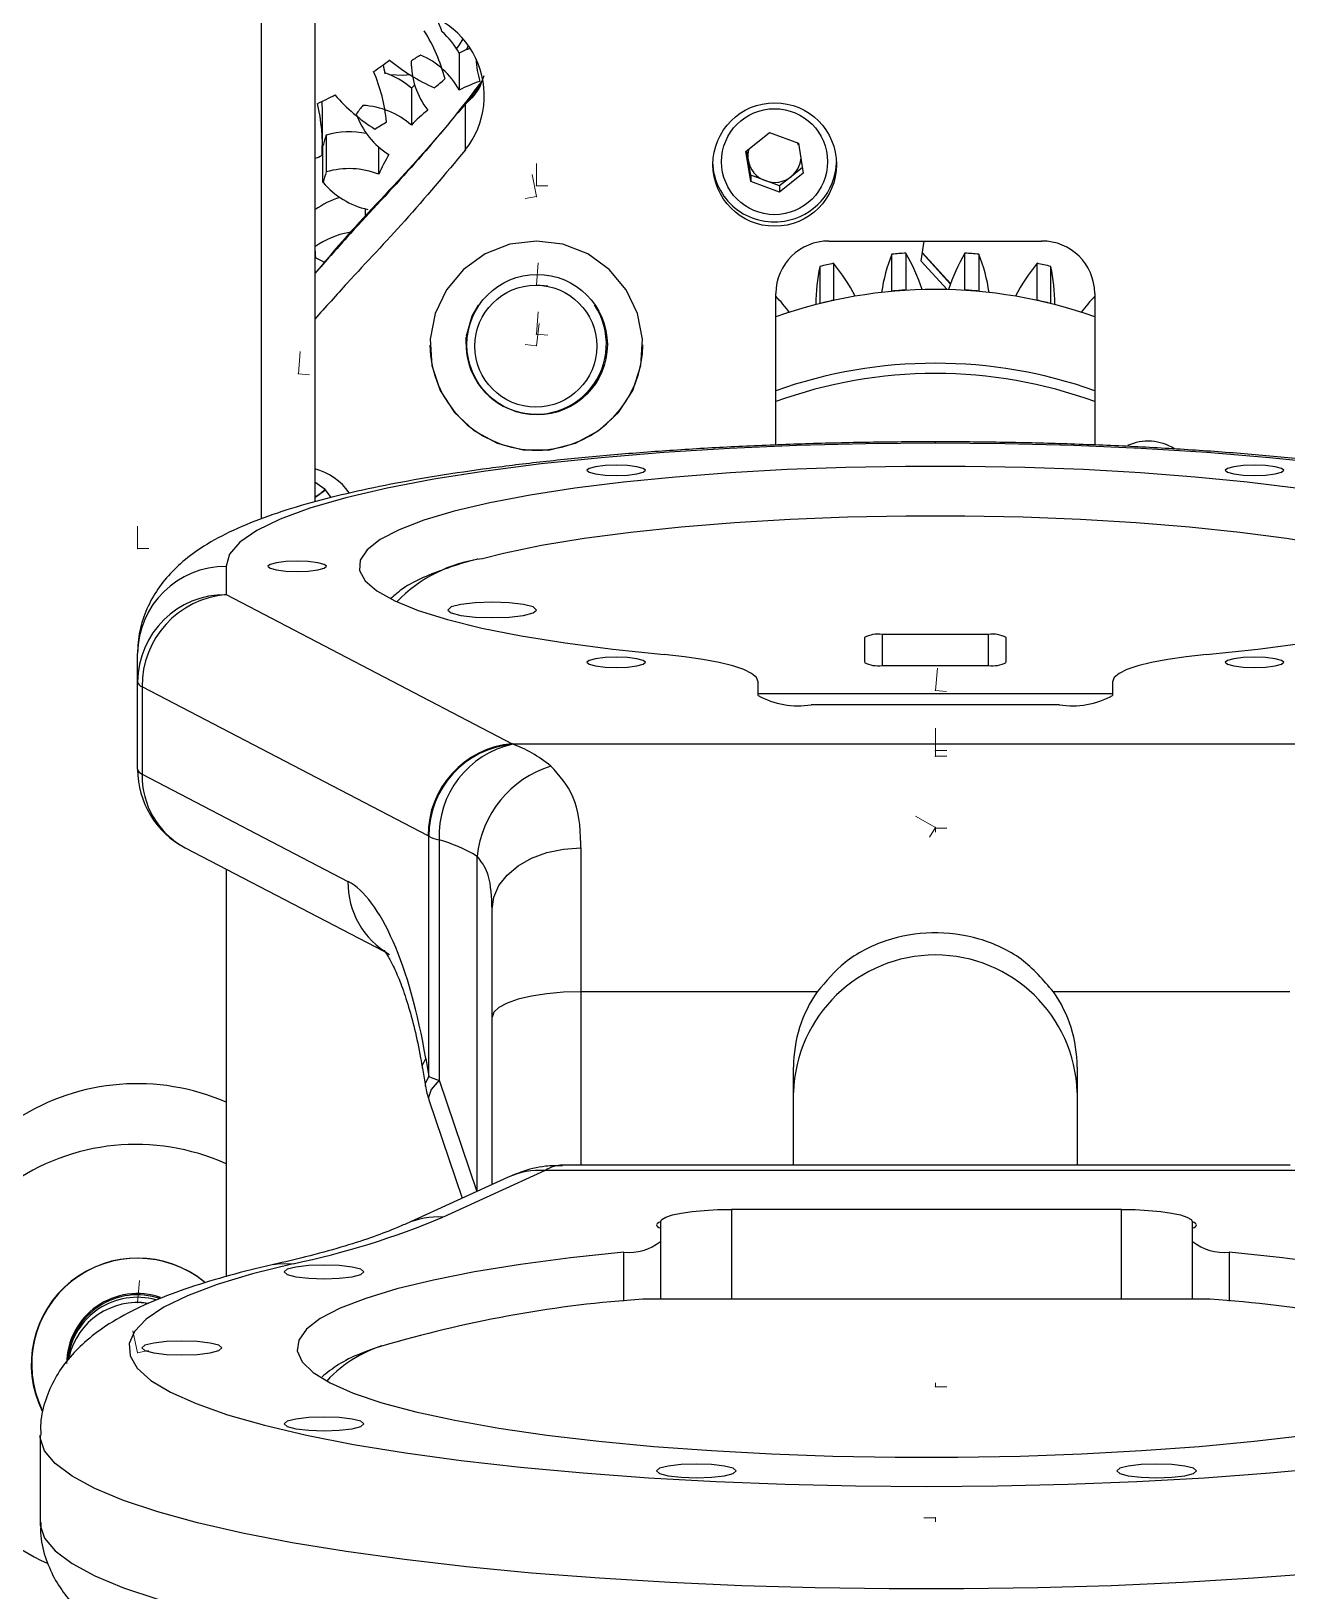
# Model space of a CAD drawing. Header units: millimetres. Extents: x -294 to 2792, y 5 to 1659.
# Drawn here: x 371.97 to 386.14, y 550.24 to 567.83 of the extents above; entities that cross this region are included whole.
import ezdxf

# ---------------------------------------------------------------- set-up
doc = ezdxf.new("R2010")
doc.units = ezdxf.units.MM
doc.header["$PDSIZE"] = -1
doc.layers.get('0').update_dxf_attribs({"lineweight": 18})

msp = doc.modelspace()

# ---------------------------------------------------------------- linework, layer by layer
at = {"color": 7, "linetype": 'Continuous', "lineweight": 25}
for p, q in [((375.173, 569.457), (375.173, 562.521)), ((374.573, 562.333), (374.573, 569.353)), ((376.902, 567.672), (376.885, 567.624)), ((376.802, 567.585), (376.802, 567.168)), ((376.263, 567.189), (376.263, 566.772)), ((377.031, 567.218), (376.871, 567.013)), ((375.258, 566.55), (375.258, 566.966)), ((376.871, 566.492), (376.871, 567.013)), ((375.302, 566.661), (375.302, 566.244)), ((380.035, 566.474), (380.304, 566.69)), ((380.304, 566.69), (380.628, 566.569)), ((375.265, 566.127), (375.265, 566.543)), ((375.893, 566.526), (375.893, 566.218)), ((380.091, 566.138), (380.035, 566.474)), ((380.063, 566.375), (380.045, 566.482)), ((380.631, 566.547), (380.618, 566.572)), ((380.628, 566.569), (380.683, 566.232)), ((380.091, 566.207), (380.063, 566.375)), ((380.673, 566.293), (380.549, 566.194)), ((380.091, 566.207), (380.091, 566.138)), ((380.253, 566.146), (380.091, 566.207)), ((380.415, 566.016), (380.091, 566.138)), ((380.415, 566.086), (380.253, 566.146)), ((380.683, 566.232), (380.415, 566.016)), ((380.549, 566.194), (380.415, 566.086)), ((380.415, 566.086), (380.415, 566.016)), ((375.174, 565.815), (375.174, 565.399)), ((375.739, 565.829), (375.739, 565.736)), ((380.973, 565.465), (383.373, 565.465)), ((382.043, 565.465), (382.011, 565.243)), ((381.023, 565.214), (381.023, 564.797)), ((381.683, 564.9), (381.683, 565.317)), ((381.839, 565.329), (381.839, 564.912)), ((382.305, 564.918), (382.011, 565.243)), ((382.343, 564.98), (382.025, 565.331)), ((382.344, 564.985), (382.026, 565.336)), ((382.507, 564.912), (382.507, 565.329)), ((382.663, 565.317), (382.663, 564.9)), ((383.323, 564.797), (383.323, 565.214)), ((380.872, 564.761), (380.872, 565.178)), ((383.474, 565.178), (383.474, 564.761)), ((380.373, 563.164), (380.373, 564.874)), ((383.973, 564.874), (383.973, 563.163)), ((380.824, 564.751), (380.824, 564.748)), ((383.522, 564.748), (383.522, 564.751)), ((376.875, 564.353), (376.878, 564.326)), ((376.878, 564.38), (376.878, 564.301)), ((378.468, 564.301), (378.468, 564.38)), ((378.468, 564.326), (378.47, 564.347)), ((378.869, 564.193), (378.873, 564.292)), ((382.173, 563.184), (382.173, 563.199)), ((375.292, 562.656), (375.173, 562.566)), ((374.173, 561.795), (374.173, 561.476)), ((374.173, 561.476), (377.4, 559.793)), ((381.373, 560.99), (381.373, 560.712)), ((382.773, 561.025), (381.573, 561.025)), ((381.573, 561.025), (381.573, 560.677)), ((382.773, 560.677), (382.773, 561.025)), ((382.973, 560.712), (382.973, 560.99)), ((373.173, 560.491), (373.173, 560.81)), ((381.573, 560.677), (382.773, 560.677)), ((373.173, 559.506), (373.173, 560.491)), ((376.452, 558.753), (373.224, 560.436)), ((373.224, 560.436), (373.224, 559.451)), ((380.173, 560.336), (380.173, 560.492)), ((384.173, 560.492), (384.173, 560.336)), ((380.173, 560.361), (384.173, 560.361)), ((383.573, 560.232), (380.773, 560.232)), ((377.4, 559.793), (386.945, 559.793)), ((373.224, 559.451), (375.547, 558.24)), ((376.459, 556.04), (376.459, 558.75)), ((376.575, 558.708), (376.575, 555.998)), ((373.711, 558.619), (375.951, 557.452)), ((377.005, 554.743), (377.005, 558.523)), ((378.173, 558.619), (378.173, 556.994)), ((374.173, 558.378), (374.173, 553.78)), ((377.173, 556.709), (377.173, 557.927)), ((380.841, 556.994), (378.173, 556.994)), ((378.173, 556.994), (378.173, 555.039)), ((386.173, 556.994), (383.505, 556.994)), ((377.173, 554.82), (377.173, 556.709)), ((376.425, 556.243), (376.459, 556.04)), ((376.387, 556.132), (376.421, 555.929)), ((380.573, 555.039), (380.573, 556.145)), ((383.773, 556.145), (383.773, 555.039)), ((376.575, 555.998), (376.999, 554.741)), ((376.46, 555.775), (376.834, 554.665)), ((377.77, 554.978), (376.619, 554.453)), ((386.376, 554.978), (377.77, 554.978)), ((386.177, 555.039), (377.969, 555.039)), ((377.355, 554.903), (376.204, 554.378)), ((384.273, 554.539), (379.873, 554.539)), ((379.873, 554.539), (379.873, 553.526)), ((384.273, 553.526), (384.273, 554.539)), ((379.073, 554.4), (379.073, 554.398)), ((379.073, 554.398), (379.073, 554.329)), ((379.073, 554.329), (379.073, 554.179)), ((385.073, 554.398), (385.073, 554.4)), ((385.073, 554.329), (385.073, 554.398)), ((385.073, 554.179), (385.073, 554.329)), ((379.073, 554.179), (379.073, 553.526)), ((385.073, 553.526), (385.073, 554.179)), ((378.658, 553.505), (378.658, 554.057)), ((385.488, 554.057), (385.488, 553.505)), ((385.273, 553.526), (378.873, 553.526)), ((372.383, 552.925), (372.383, 552.836)), ((372.073, 551.992), (372.073, 551.007))]:
    msp.add_line(p, q, dxfattribs=at)
at = {"color": 7, "linetype": 'Continuous'}
for p, q in [((377.673, 566.089), (377.673, 566.341)), ((377.673, 565.967), (377.626, 566.214)), ((377.673, 566.089), (377.801, 566.089)), ((377.673, 565.967), (377.547, 565.944)), ((377.673, 564.969), (377.694, 565.22)), ((377.673, 564.969), (377.801, 564.959)), ((377.673, 564.413), (377.694, 564.665)), ((377.673, 564.283), (377.704, 564.533)), ((377.673, 564.413), (377.801, 564.403)), ((374.987, 563.967), (375.008, 564.218)), ((377.673, 564.283), (377.546, 564.299)), ((374.987, 563.967), (375.114, 563.957)), ((373.173, 561.995), (373.173, 562.247)), ((373.173, 561.995), (373.301, 561.995)), ((382.173, 560.395), (382.198, 560.646)), ((382.173, 560.395), (382.3, 560.382)), ((382.173, 559.717), (382.173, 559.97)), ((382.173, 559.653), (382.173, 559.905)), ((382.173, 559.717), (382.301, 559.717)), ((382.173, 559.653), (382.301, 559.653)), ((382.173, 558.849), (381.951, 558.975)), ((382.173, 558.849), (382.109, 558.74)), ((382.173, 558.84), (382.301, 558.84)), ((382.173, 558.84), (382.173, 558.796)), ((373.173, 553.488), (373.194, 553.739)), ((373.173, 553.488), (373.301, 553.477)), ((373.173, 552.922), (373.121, 553.169)), ((373.173, 552.922), (373.298, 552.947)), ((382.173, 552.538), (382.173, 552.582)), ((382.173, 552.538), (382.301, 552.538)), ((382.173, 551.06), (382.045, 551.06)), ((382.173, 551.06), (382.173, 551.016))]:
    msp.add_line(p, q, dxfattribs=at)
at = {"color": 7, "linetype": 'Continuous', "lineweight": 25}
for points in [[(376.844, 567.745), (376.802, 567.677), (376.772, 567.636)], [(376.247, 567.339), (376.166, 567.333), (376.021, 567.341)], [(376.3, 567.227), (376.285, 567.212), (376.263, 567.189)], [(377.04, 567.214), (377.053, 567.257), (377.059, 567.273)], [(375.258, 566.966), (375.257, 566.993), (375.256, 567.041)], [(377.673, 565.465), (377.374, 565.428), (377.095, 565.319), (376.851, 565.145), (376.66, 564.916), (376.532, 564.648), (376.475, 564.357), (376.494, 564.062), (376.587, 563.78), (376.748, 563.53), (376.968, 563.327), (377.231, 563.184), (377.523, 563.111), (377.823, 563.111), (378.115, 563.184), (378.378, 563.327), (378.598, 563.53), (378.759, 563.78), (378.852, 564.062), (378.871, 564.357), (378.814, 564.648), (378.686, 564.916), (378.494, 565.145), (378.251, 565.319), (377.971, 565.428), (377.673, 565.465)], [(375.283, 565.224), (375.247, 565.24), (375.18, 565.276)], [(376.884, 564.397), (376.948, 564.621), (377.018, 564.744)], [(382.173, 563.184), (381.389, 563.177), (380.612, 563.157), (379.851, 563.124), (379.111, 563.078), (378.402, 563.02), (377.728, 562.95), (377.098, 562.869), (376.516, 562.777), (375.989, 562.676), (375.521, 562.567), (375.118, 562.45), (374.782, 562.326), (374.517, 562.198), (374.327, 562.066), (374.211, 561.931), (374.173, 561.795)], [(389.19, 562.462), (388.825, 562.567), (388.357, 562.676), (387.83, 562.777), (387.248, 562.869), (386.617, 562.95), (385.944, 563.02), (385.234, 563.078), (384.495, 563.124), (383.734, 563.157), (382.957, 563.177), (382.173, 563.184)], [(386.239, 562.675), (385.691, 562.744), (385.105, 562.802), (384.487, 562.85), (383.844, 562.886), (383.183, 562.91), (382.511, 562.922), (381.835, 562.922), (381.163, 562.91), (380.502, 562.886), (379.859, 562.85), (379.241, 562.802), (378.655, 562.744), (378.106, 562.675), (377.602, 562.597), (377.147, 562.511), (376.746, 562.416), (376.404, 562.315), (376.125, 562.208), (375.91, 562.097), (375.763, 561.982), (375.686, 561.866), (375.678, 561.749), (375.741, 561.632), (375.873, 561.517), (376.074, 561.405), (376.34, 561.297), (376.669, 561.194), (377.058, 561.098), (377.501, 561.01), (377.996, 560.93), (378.535, 560.859), (379.114, 560.799)], [(378.243, 562.878), (378.268, 562.856), (378.34, 562.837), (378.447, 562.825), (378.573, 562.82), (378.699, 562.825), (378.806, 562.837), (378.878, 562.856), (378.903, 562.878), (378.878, 562.9), (378.806, 562.918), (378.699, 562.931), (378.573, 562.935), (378.447, 562.931), (378.34, 562.918), (378.268, 562.9), (378.243, 562.878)], [(385.443, 562.878), (385.468, 562.856), (385.54, 562.837), (385.647, 562.825), (385.773, 562.82), (385.899, 562.825), (386.006, 562.837), (386.078, 562.856), (386.103, 562.878), (386.078, 562.9), (386.006, 562.918), (385.899, 562.931), (385.773, 562.935), (385.647, 562.931), (385.54, 562.918), (385.468, 562.9), (385.443, 562.878)], [(375.173, 562.747), (375.277, 562.672), (375.352, 562.57)], [(375.173, 562.577), (375.245, 562.624), (375.285, 562.663)], [(387.234, 561.894), (387.043, 561.94), (386.615, 562.028), (386.135, 562.108), (385.608, 562.178), (385.041, 562.237), (384.44, 562.286), (383.811, 562.323), (383.164, 562.348), (382.505, 562.36), (381.841, 562.36), (381.182, 562.348), (380.535, 562.323), (379.906, 562.286), (379.305, 562.237), (378.737, 562.178), (378.211, 562.108), (377.73, 562.028), (377.303, 561.94), (377.064, 561.881)], [(374.643, 561.795), (374.668, 561.773), (374.74, 561.754), (374.847, 561.742), (374.973, 561.738), (375.099, 561.742), (375.206, 561.754), (375.278, 561.773), (375.303, 561.795), (375.278, 561.817), (375.206, 561.835), (375.099, 561.848), (374.973, 561.852), (374.847, 561.848), (374.74, 561.835), (374.668, 561.817), (374.643, 561.795)], [(376.673, 561.302), (376.711, 561.269), (376.819, 561.241), (376.982, 561.222), (377.173, 561.216), (377.364, 561.222), (377.526, 561.241), (377.635, 561.269), (377.673, 561.302), (377.635, 561.336), (377.526, 561.364), (377.364, 561.383), (377.173, 561.389), (376.982, 561.383), (376.819, 561.364), (376.711, 561.336), (376.673, 561.302)], [(380.173, 560.492), (380.155, 560.539), (380.1, 560.585), (380.011, 560.629), (379.888, 560.671), (379.734, 560.71), (379.551, 560.744), (379.343, 560.774), (379.114, 560.799)], [(385.232, 560.799), (385.003, 560.774), (384.795, 560.744), (384.612, 560.71), (384.458, 560.671), (384.335, 560.629), (384.245, 560.585), (384.191, 560.539), (384.173, 560.492)], [(385.232, 560.799), (385.811, 560.859), (386.35, 560.93)], [(378.243, 560.712), (378.268, 560.69), (378.34, 560.672), (378.447, 560.659), (378.573, 560.655), (378.699, 560.659), (378.806, 560.672), (378.878, 560.69), (378.903, 560.712), (378.878, 560.734), (378.806, 560.753), (378.699, 560.765), (378.573, 560.769), (378.447, 560.765), (378.34, 560.753), (378.268, 560.734), (378.243, 560.712)], [(385.443, 560.712), (385.468, 560.69), (385.54, 560.672), (385.647, 560.659), (385.773, 560.655), (385.899, 560.659), (386.006, 560.672), (386.078, 560.69), (386.103, 560.712), (386.078, 560.734), (386.006, 560.753), (385.899, 560.765), (385.773, 560.769), (385.647, 560.765), (385.54, 560.753), (385.468, 560.734), (385.443, 560.712)], [(377.173, 557.927), (377.192, 558.062), (377.249, 558.192), (377.341, 558.311), (377.466, 558.416), (377.617, 558.502), (377.79, 558.566), (377.978, 558.605), (378.173, 558.619)], [(378.173, 556.994), (377.978, 556.989), (377.79, 556.973), (377.617, 556.946), (377.466, 556.911), (377.341, 556.868), (377.249, 556.818), (377.192, 556.765), (377.173, 556.709)], [(376.387, 556.132), (376.387, 556.165), (376.425, 556.243)], [(376.421, 555.929), (376.421, 555.961), (376.459, 556.04)], [(376.575, 555.998), (376.484, 555.894), (376.455, 555.803), (376.46, 555.775)], [(379.073, 554.4), (379.088, 554.427), (379.134, 554.453), (379.208, 554.477), (379.307, 554.498), (379.428, 554.516), (379.567, 554.529), (379.717, 554.537), (379.873, 554.539)], [(384.273, 554.539), (384.429, 554.537), (384.579, 554.529), (384.717, 554.516), (384.839, 554.498), (384.938, 554.477), (385.012, 554.453), (385.058, 554.427), (385.073, 554.4)], [(379.073, 554.398), (379.053, 554.39), (379.039, 554.381), (379.03, 554.372), (379.027, 554.364), (379.03, 554.355), (379.039, 554.346), (379.053, 554.337), (379.073, 554.329)], [(385.073, 554.329), (385.093, 554.337), (385.107, 554.346), (385.116, 554.355), (385.119, 554.364), (385.116, 554.372), (385.107, 554.381), (385.093, 554.39), (385.073, 554.398)], [(374.929, 553.927), (374.471, 553.813), (374.073, 553.692), (373.738, 553.566), (373.469, 553.435), (373.269, 553.3), (373.138, 553.163), (373.077, 553.025), (373.088, 552.886), (373.17, 552.747), (373.322, 552.611), (373.544, 552.477), (373.833, 552.348), (374.188, 552.223), (374.604, 552.104), (375.08, 551.993), (375.611, 551.888), (376.194, 551.793), (376.822, 551.707), (377.493, 551.631), (378.199, 551.566), (378.937, 551.511), (379.699, 551.469), (380.48, 551.438), (381.273, 551.42), (382.073, 551.414), (382.873, 551.42), (383.666, 551.438), (384.447, 551.469), (385.209, 551.511), (385.946, 551.566), (386.653, 551.631)], [(374.708, 553.917), (374.774, 553.929), (374.929, 553.927)], [(378.658, 554.057), (378.056, 553.993), (377.493, 553.919), (376.976, 553.835), (376.51, 553.742), (376.099, 553.643), (375.747, 553.536), (375.458, 553.424), (375.234, 553.308), (375.078, 553.188), (374.992, 553.066), (374.975, 552.943), (375.03, 552.821), (375.153, 552.7), (375.346, 552.582), (375.605, 552.468), (375.929, 552.359), (376.313, 552.256), (376.754, 552.16), (377.248, 552.072), (377.79, 551.993), (378.375, 551.924), (378.996, 551.865), (379.647, 551.818), (380.323, 551.781), (381.016, 551.757), (381.719, 551.745), (382.426, 551.745), (383.13, 551.757), (383.823, 551.781), (384.499, 551.818), (385.15, 551.865), (385.771, 551.924), (386.356, 551.993)], [(386.653, 553.919), (386.09, 553.993), (385.488, 554.057)], [(375.727, 553.834), (375.693, 553.864), (375.595, 553.889), (375.449, 553.906), (375.277, 553.912), (375.105, 553.906), (374.959, 553.889), (374.861, 553.864), (374.827, 553.834), (374.861, 553.804), (374.959, 553.778), (375.105, 553.762), (375.277, 553.756), (375.449, 553.762), (375.595, 553.778), (375.693, 553.804), (375.727, 553.834)], [(374.123, 552.976), (374.089, 553.006), (373.991, 553.032), (373.845, 553.049), (373.673, 553.054), (373.501, 553.049), (373.355, 553.032), (373.257, 553.006), (373.223, 552.976), (373.257, 552.946), (373.355, 552.921), (373.501, 552.904), (373.673, 552.898), (373.845, 552.904), (373.991, 552.921), (374.089, 552.946), (374.123, 552.976)], [(375.727, 552.119), (375.693, 552.149), (375.595, 552.174), (375.449, 552.191), (375.277, 552.197), (375.105, 552.191), (374.959, 552.174), (374.861, 552.149), (374.827, 552.119), (374.861, 552.089), (374.959, 552.064), (375.105, 552.047), (375.277, 552.041), (375.449, 552.047), (375.595, 552.064), (375.693, 552.089), (375.727, 552.119)], [(386.528, 550.437), (385.761, 550.378), (384.969, 550.329), (384.156, 550.293), (383.329, 550.269), (382.493, 550.257), (381.653, 550.257), (380.817, 550.269), (379.99, 550.293), (379.177, 550.329), (378.384, 550.378), (377.618, 550.437), (376.883, 550.507), (376.185, 550.588), (375.528, 550.679), (374.917, 550.779), (374.356, 550.887), (373.85, 551.003), (373.402, 551.127), (373.015, 551.256), (372.691, 551.39), (372.434, 551.529), (372.245, 551.671), (372.125, 551.815), (372.075, 551.961), (372.073, 551.992)], [(379.927, 551.589), (379.893, 551.619), (379.795, 551.644), (379.649, 551.661), (379.477, 551.667), (379.305, 551.661), (379.159, 551.644), (379.061, 551.619), (379.027, 551.589), (379.061, 551.559), (379.159, 551.534), (379.305, 551.517), (379.477, 551.511), (379.649, 551.517), (379.795, 551.534), (379.893, 551.559), (379.927, 551.589)], [(385.119, 551.589), (385.084, 551.619), (384.987, 551.644), (384.841, 551.661), (384.669, 551.667), (384.496, 551.661), (384.35, 551.644), (384.253, 551.619), (384.219, 551.589), (384.253, 551.559), (384.35, 551.534), (384.496, 551.517), (384.669, 551.511), (384.841, 551.517), (384.987, 551.534), (385.084, 551.559), (385.119, 551.589)], [(372.073, 551.007), (372.075, 550.976), (372.125, 550.83), (372.245, 550.686), (372.434, 550.544), (372.691, 550.406), (373.015, 550.271), (373.402, 550.142)]]:
    msp.add_lwpolyline(points, dxfattribs=at)
for centre, radius in [((380.361, 566.328), 0.697), ((380.359, 566.36), 0.598), ((377.681, 564.296), 0.792), ((377.666, 564.279), 0.688)]:
    msp.add_circle(centre, radius, dxfattribs=at)
for centre, radius, start, end in [((376.1, 567.104), 0.984, 321.5684, 89.7445), ((374.752, 566.798), 1.954, 14.7218, 32.0562), ((374.755, 567.216), 1.95, 18.2993, 22.8838), ((376.022, 567.159), 0.889, 28.638, 48.8498), ((373.202, 571.252), 4.685, 304.2291, 306.9387), ((377.311, 569.038), 2.005, 229.803, 246.8415), ((377.661, 565.419), 2.505, 121.1335, 123.9805), ((377.138, 567.485), 0.878, 179.2909, 218.1688), ((376.017, 566.738), 0.895, 28.7008, 67.0677), ((377.669, 565.836), 1.952, 112.4264, 116.3608), ((377.867, 567.535), 0.874, 181.186, 197.9379), ((374.046, 566.619), 1.945, 5.5869, 22.9718), ((374.049, 567.036), 1.943, 9.3425, 12.433), ((375.667, 566.51), 0.903, 48.7067, 70.8017), ((373.216, 571.247), 5.23, 309.2186, 310.9161), ((377.669, 565.418), 1.954, 108.9267, 116.3589), ((373.186, 571.277), 4.715, 295.2977, 297.9958), ((373.317, 566.55), 1.941, 356.4426, 13.8551), ((376.907, 568.415), 1.991, 220.8049, 237.9209), ((377.635, 565.447), 2.466, 141.0951, 143.9719), ((375.665, 566.09), 0.907, 48.7485, 86.7646), ((377.654, 565.441), 1.926, 128.7674, 136.2705), ((376.478, 567.196), 0.889, 199.62, 238.1653), ((373.195, 571.276), 5.265, 300.2657, 301.9555), ((377.607, 565.879), 2.434, 161.258, 164.1596), ((375.56, 565.785), 0.913, 77.5787, 106.4094), ((373.182, 571.302), 5.295, 292.0854, 293.0333), ((377.632, 565.458), 1.897, 148.8097, 156.389), ((380.35, 566.423), 0.291, 164.0862, 189.3217), ((377.607, 565.462), 2.434, 161.258, 164.1596), ((375.56, 565.369), 0.913, 68.5592, 106.4134), ((380.355, 566.376), 0.696, 181.9035, 279.5857), ((380.355, 566.425), 0.297, 189.5315, 249.6989), ((380.367, 566.375), 0.692, 278.6463, 358.2252), ((380.365, 566.423), 0.294, 308.6393, 353.2425), ((375.959, 566.704), 0.902, 219.7752, 257.9335), ((380.359, 566.431), 0.304, 249.4524, 308.6431), ((375.709, 565.085), 0.906, 106.1984, 126.2139), ((375.71, 564.666), 0.907, 99.5249, 126.1996), ((377.598, 565.464), 2.425, 181.5471, 184.4562), ((380.968, 564.87), 0.595, 89.5648, 179.5581), ((383.377, 564.87), 0.595, 0.4419, 90.4352), ((382.171, 560.021), 5.318, 102.4629, 104.1416), ((379.515, 563.951), 1.967, 26.9744, 39.9472), ((383.489, 564.594), 1.945, 158.1855, 171.382), ((382.173, 560.01), 5.329, 93.5938, 95.27), ((380.161, 564.325), 1.955, 17.6495, 30.8996), ((384.184, 564.325), 1.954, 149.0976, 162.3533), ((382.173, 560.01), 5.329, 84.73, 86.4062), ((380.856, 564.594), 1.946, 8.6199, 21.8127), ((384.83, 563.951), 1.966, 140.0494, 153.029), ((382.175, 560.021), 5.318, 75.8584, 77.5371), ((382.765, 564.751), 1.941, 167.3048, 179.9981), ((381.581, 564.751), 1.941, 0.0019, 12.6952), ((382.173, 559.544), 5.375, 70.4362, 109.5638), ((378.938, 563.483), 1.977, 36.5749, 43.4733), ((382.173, 559.593), 5.329, 93.5938, 95.27), ((382.173, 559.593), 5.329, 84.73, 86.4062), ((385.407, 563.483), 1.977, 136.5267, 143.4251), ((377.67, 564.303), 0.792, 173.1999, 33.8906), ((382.171, 559.604), 5.318, 102.4629, 104.1416), ((382.175, 559.604), 5.318, 75.8584, 77.5371), ((377.673, 564.306), 1.201, 180.6938, 354.5733), ((382.173, 558.711), 5.375, 70.4362, 109.5638), ((382.173, 558.696), 5.274, 70.0434, 109.9566), ((384.573, 562.65), 0.557, 57.8686, 114.4943), ((374.99, 562.219), 0.701, 35.3704, 74.8472), ((377.274, 560.258), 1.636, 97.3726, 136.0355), ((374.165, 560.802), 0.992, 89.5648, 179.5581), ((374.165, 560.483), 0.992, 89.5648, 179.5581), ((374.26, 560.444), 1.036, 94.8195, 180.4168), ((381.524, 560.711), 0.318, 81.2205, 118.4816), ((382.821, 560.711), 0.318, 61.5184, 98.7795), ((381.524, 560.991), 0.318, 241.5184, 278.7795), ((382.821, 560.991), 0.318, 261.2205, 298.4816), ((373.247, 560.509), 0.0765, 193.6517, 252.4292), ((380.627, 561.174), 0.953, 241.5184, 278.7795), ((383.718, 561.174), 0.953, 261.2205, 298.4816), ((377.487, 558.761), 1.036, 94.8195, 180.4168), ((377.497, 558.754), 1.038, 94.9288, 180.2386), ((377.631, 558.755), 1.057, 102.2329, 182.5382), ((374.173, 559.506), 1, 180, 242.4649), ((373.247, 559.524), 0.0765, 193.6517, 252.4292), ((374.149, 559.434), 0.925, 178.9242, 241.7136), ((378.194, 558.4), 1.196, 107.3869, 174.0961), ((376.709, 559.268), 0.576, 244.2704, 256.6244), ((376.473, 558.223), 0.926, 178.9399, 240.5031), ((382.173, 555.809), 1.601, 1.819, 178.181), ((382.062, 556.143), 1.489, 145.109, 179.9015), ((382.284, 556.143), 1.489, 0.0985, 34.891), ((376.709, 556.558), 0.576, 244.2704, 256.6244), ((373.17, 553.461), 2.497, 66.3205, 179.2999), ((377.408, 556.095), 1, 189.553, 198.616), ((373.155, 552.805), 2.468, 65.6455, 246.0958), ((377.711, 554.12), 0.86, 86.0546, 114.4296), ((373.098, 562.785), 9.045, 281.6786, 292.9062), ((376.559, 553.596), 0.859, 86.0352, 114.4172), ((378.717, 554.624), 0.57, 264.0319, 308.6651), ((385.429, 554.624), 0.57, 231.3349, 275.9681), ((373.172, 552.792), 1.198, 50.9777, 206.1295), ((373.173, 552.794), 1.194, 50.798, 205.3918), ((373.17, 552.793), 0.797, 70.6846, 179.4429), ((373.17, 552.789), 0.787, 71.1341, 174.9586), ((373.169, 552.761), 0.787, 74.5829, 172.5377), ((373.171, 552.699), 0.79, 81.116, 167.0086), ((379.783, 540.048), 13.509, 93.8629, 106.1926), ((384.412, 540.424), 13.13, 73.2018, 86.2389), ((376.348, 551.649), 1.412, 103.6022, 137.4895)]:
    msp.add_arc(centre, radius, start, end, dxfattribs=at)
for centre, major_axis, ratio, start_param, end_param in [((377.4, 555.854), (-0.185, 4), 0.245521, 6.09023, 6.097318), ((377.393, 555.854), (-0.456, 3.994), 0.487567, 5.829305, 6.045916), ((376.452, 555.799), (-0.194, 2.999), 0.326792, 6.080398, 6.087485), ((376.561, 555.757), (-0.595, 2.976), 0.641679, 5.757291, 5.973902), ((375.547, 555.286), (-0.194, 2.999), 0.326792, 5.016036, 6.087485), ((377.77, 551.039), (0.215, 4), 0.280439, 0.015621, 0.189627)]:
    msp.add_ellipse(centre, major_axis=major_axis, ratio=ratio, start_param=start_param, end_param=end_param, dxfattribs=at)
for points, knots in [([(377.08, 567.328), (377.078, 567.322), (377.073, 567.309), (377.064, 567.287), (377.055, 567.262), (377.047, 567.241), (377.043, 567.227), (377.041, 567.222)], [0, 0, 0, 0, 0.0303891, 0.0641432, 0.080076, 0.1023453, 0.1129044, 0.1129044, 0.1129044, 0.1129044]), ([(377.059, 567.274), (376.968, 567.154), (376.684, 566.777), (376.123, 566.143), (375.576, 565.581), (375.28, 565.224), (375.223, 565.156)], [0, 0, 0, 0, 0.455751, 1.417786, 2.538999, 2.806572, 2.806572, 2.806572, 2.806572]), ([(377.04, 567.214), (376.993, 567.141), (376.945, 567.067), (376.871, 567.014), (376.871, 567.013)], [0, 0, 0, 0, 0.2657212, 0.2671577, 0.2671577, 0.2671577, 0.2671577]), ([(376.871, 567.013), (376.871, 567.014), (376.915, 567.062), (376.949, 567.117), (376.983, 567.171)], [0, 0, 0, 0, 0.0033289, 0.1945948, 0.1945948, 0.1945948, 0.1945948]), ([(377.059, 567.275), (377.056, 567.267), (377.042, 567.229), (377.014, 567.193), (376.992, 567.165)], [0, 0, 0, 0, 0.0274263, 0.1300822, 0.1300822, 0.1300822, 0.1300822]), ([(376.871, 567.013), (376.655, 566.756), (376.225, 566.24), (375.634, 565.623), (375.292, 565.235), (375.173, 565.099)], [0, 0, 0, 0, 1.007962, 2.016392, 2.559636, 2.559636, 2.559636, 2.559636]), ([(376.871, 566.492), (376.646, 566.223), (376.217, 565.71), (375.628, 565.093), (375.295, 564.72), (375.173, 564.584)], [0, 0, 0, 0, 1.052597, 2.007677, 2.555027, 2.555027, 2.555027, 2.555027]), ([(382.173, 563.199), (382.046, 563.199), (381.676, 563.198), (381.067, 563.188), (380.35, 563.165), (379.647, 563.132), (378.962, 563.087), (378.3, 563.032), (377.665, 562.967), (377.06, 562.891), (376.49, 562.805), (375.957, 562.709), (375.463, 562.601), (375.006, 562.481), (374.584, 562.344), (374.212, 562.189), (373.907, 562.021), (373.667, 561.841), (373.481, 561.653), (373.332, 561.44), (373.226, 561.199), (373.178, 560.983), (373.174, 560.852), (373.173, 560.81)], [0, 0, 0, 0, 0.283265, 0.821852, 1.360751, 1.900102, 2.440211, 2.981449, 3.524291, 4.069388, 4.617669, 5.170526, 5.730159, 6.300255, 6.887385, 7.503839, 8.065027, 8.482918, 8.839666, 9.161852, 9.465437, 9.760772, 9.899163, 9.899163, 9.899163, 9.899163]), ([(389.36, 562.468), (389.32, 562.481), (389.137, 562.539), (388.764, 562.628), (388.244, 562.737), (387.686, 562.832), (387.097, 562.916), (386.477, 562.989), (385.828, 563.052), (385.155, 563.103), (384.462, 563.144), (383.752, 563.174), (383.045, 563.193), (382.516, 563.199), (382.23, 563.199), (382.173, 563.199)], [0, 0, 0, 0, 0.185003, 0.86846, 1.525798, 2.167654, 2.800101, 3.426488, 4.048806, 4.668324, 5.285897, 5.902133, 6.51749, 7.099893, 7.244855, 7.244855, 7.244855, 7.244855]), ([(377.01, 561.876), (377.006, 561.875), (376.876, 561.844), (376.665, 561.776), (376.385, 561.668), (376.172, 561.559), (376.075, 561.47), (376.032, 561.431)], [0, 0, 0, 0, 0.00852, 0.286971, 0.568545, 0.855682, 1.088842, 1.088842, 1.088842, 1.088842]), ([(378.173, 558.619), (378.173, 558.633), (378.172, 558.85), (378.13, 559.216), (377.932, 559.436), (377.837, 559.541)], [0, 0, 0, 0, 0.03781, 0.558834, 1.037027, 1.037027, 1.037027, 1.037027]), ([(377.173, 557.927), (377.168, 558.062), (377.162, 558.206), (377.1, 558.401), (377.05, 558.465), (377.005, 558.523)], [0, 0, 0, 0, 0.3640171, 0.390543, 0.6378061, 0.6378061, 0.6378061, 0.6378061]), ([(383.505, 556.994), (383.392, 557.126), (383.165, 557.39), (382.674, 557.615), (382.137, 557.688), (381.605, 557.593), (381.148, 557.361), (380.939, 557.111), (380.841, 556.994)], [0, 0, 0, 0, 0.533459, 1.066526, 1.604944, 2.135519, 2.666776, 3.135328, 3.135328, 3.135328, 3.135328]), ([(375.949, 557.466), (375.952, 557.463), (375.957, 557.457), (376.004, 557.389), (376.067, 557.27), (376.143, 557.092), (376.223, 556.859), (376.3, 556.576), (376.354, 556.325), (376.38, 556.171), (376.387, 556.132)], [0, 0, 0, 0, 0.148588, 0.319559, 0.502855, 0.698994, 0.905987, 1.120792, 1.340409, 1.414838, 1.414838, 1.414838, 1.414838]), ([(377.967, 555.032), (377.903, 555.032), (377.741, 555.032), (377.535, 554.978), (377.402, 554.923), (377.355, 554.903)], [0, 0, 0, 0, 0.1891905, 0.4786383, 0.633409, 0.633409, 0.633409, 0.633409]), ([(376.204, 554.378), (376.16, 554.359), (376.044, 554.308), (375.805, 554.218), (375.471, 554.111), (375.104, 554.01), (374.831, 553.946), (374.708, 553.917)], [0, 0, 0, 0, 0.205248, 0.549149, 0.903815, 1.26967, 1.567791, 1.567791, 1.567791, 1.567791]), ([(374.708, 553.917), (374.623, 553.897), (374.366, 553.838), (373.972, 553.729), (373.538, 553.585), (373.153, 553.421), (372.836, 553.245), (372.585, 553.056), (372.392, 552.861), (372.239, 552.643), (372.132, 552.4), (372.075, 552.177), (372.08, 552.04), (372.081, 551.993)], [0, 0, 0, 0, 0.22414, 0.67135, 1.12825, 1.605617, 2.054589, 2.394755, 2.681666, 2.938832, 3.179568, 3.412723, 3.532962, 3.532962, 3.532962, 3.532962]), ([(375.926, 553.002), (375.843, 552.972), (375.656, 552.905), (375.431, 552.793), (375.313, 552.698), (375.254, 552.65)], [0, 0, 0, 0, 0.2203687, 0.4945747, 0.7654729, 0.7654729, 0.7654729, 0.7654729]), ([(372.081, 551.006), (372.08, 550.957), (372.075, 550.813), (372.136, 550.586), (372.245, 550.345), (372.394, 550.137), (372.573, 549.953), (372.795, 549.783), (373.078, 549.616), (373.44, 549.451), (373.879, 549.297), (374.372, 549.158), (374.898, 549.036), (375.456, 548.928), (376.05, 548.831), (376.677, 548.745), (377.336, 548.67), (378.024, 548.605), (378.736, 548.551), (379.469, 548.507), (380.218, 548.475), (380.978, 548.453), (381.746, 548.443), (382.515, 548.444), (383.282, 548.456), (384.04, 548.479), (384.786, 548.513), (385.514, 548.558), (386.22, 548.614), (386.9, 548.68), (387.551, 548.756), (388.167, 548.842), (388.747, 548.938), (389.288, 549.045), (389.79, 549.162), (390.252, 549.293), (390.679, 549.441), (391.053, 549.607), (391.359, 549.786), (391.598, 549.975), (391.783, 550.174), (391.929, 550.396), (392.027, 550.643), (392.076, 550.855), (392.068, 550.977), (392.066, 551.01)], [0, 0, 0, 0, 0.171382, 0.495082, 0.815972, 1.14843, 1.51015, 1.925605, 2.429026, 3.049444, 3.723528, 4.360778, 4.970344, 5.563848, 6.147603, 6.725087, 7.298355, 7.868698, 8.436975, 9.003783, 9.569558, 10.134633, 10.69928, 11.263732, 11.828199, 12.392828, 12.957842, 13.523491, 14.090071, 14.657956, 15.227641, 15.799807, 16.375437, 16.956005, 17.543838, 18.142798, 18.759653, 19.406497, 19.981612, 20.421488, 20.797832, 21.13793, 21.458428, 21.770379, 21.883222, 21.883222, 21.883222, 21.883222])]:
    msp.add_open_spline(points, degree=3, knots=knots, dxfattribs=at)
at = {"color": 7, "linetype": 'Continuous'}
for p in [(377.673, 566.089), (377.673, 565.967), (377.673, 564.969), (377.673, 564.413), (377.673, 564.283), (374.987, 563.967), (373.173, 561.995), (382.173, 560.395), (382.173, 559.717), (382.173, 559.653), (382.173, 558.849), (382.173, 558.84), (373.173, 553.488), (373.173, 552.922), (382.173, 552.538), (382.173, 551.06)]:
    msp.add_point(p, dxfattribs=at)

doc.saveas('drawing.dxf')
